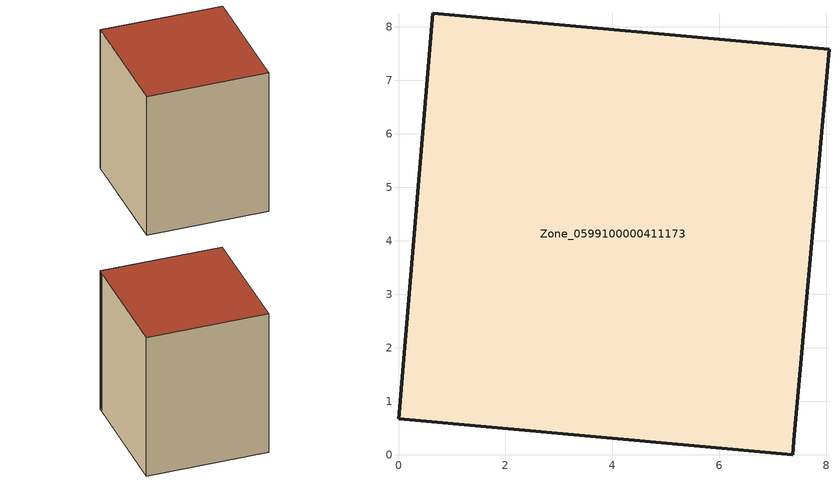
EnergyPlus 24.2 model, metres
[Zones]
Zone_0599100000411173
 floor ground (C_G): 7.39,0.26 7.38,0.12 7.37,0 0,0.67 0.64,8.25 8.05,7.58 z0
 wall outside (C_F): 7.38,0.12 7.39,0.26 8.05,7.58 0.64,8.25 0,0.67 7.37,0 7.38,0.12 z0:9.3
 roof outside (C_R): 7.39,0.26 8.05,7.58 0.64,8.25 0,0.67 7.37,0 7.38,0.12 z9.3
[BUILDING]
Pand.0599100000411173: North Axis=0; Terrain=City; Loads Convergence Tolerance Value=0.04; Temperature Convergence Tolerance Value=0.4; Solar Distribution=FullExterior; Maximum Number of Warmup Days=25; Minimum Number of Warmup Days=1
[Site:Location]
Rotterdam.The.Hague.AP_ZH_NLD Design_Conditions: Latitude=51.96; Longitude=4.45; Time Zone=1; Elevation=-4.5
[SITE:GROUNDTEMPERATURE:BUILDINGSURFACE]
18, 18, 18, 18, 18, 18, 18, 18, 18, 18, 18, 18
[MATERIAL] Thermal Absorptance=0.9; Solar Absorptance=0.7; Visible Absorptance=0.7
Name | Roughness | Thickness | Conductivity | Density | Specific Heat
G.TI.2006-2014 | MediumSmooth | 0.15 | 0.06 | 540 | 1210
F.TI.2006-2014 | Rough | 0.3 | 0.12 | 1920 | 840
R.TI.2006-2014 | MediumRough | 0.2 | 0.08 | 1500 | 1000
[CONSTRUCTION]
C_G: G.TI.2006-2014
C_F: F.TI.2006-2014
C_R: R.TI.2006-2014
[ZONE]
Zone_0599100000411173: Type=1; Multiplier=1; Ceiling Height=Autocalculate; Volume=Autocalculate; Floor Area=autocalculate; Part of Total Floor Area=Yes
[ZONEINFILTRATION:DESIGNFLOWRATE]
Infil_Zone_0599100000411173: Zone or ZoneList or Space or SpaceList=Zone_0599100000411173; Schedule=AlwaysOn; Design Flow Rate Calculation Method=Flow/Area; Flow Rate per Floor Area=0.0015; Constant Term Coefficient=1; Temperature Term Coefficient=0; Velocity Term Coefficient=0; Velocity Squared Term Coefficient=0
[HVACTEMPLATE:ZONE:IDEALLOADSAIRSYSTEM]
Zone_0599100000411173: Maximum Heating Supply Air Temperature=50; Minimum Cooling Supply Air Temperature=13; Maximum Heating Supply Air Humidity Ratio=0.0156; Minimum Cooling Supply Air Humidity Ratio=0.0077; Heating Limit=NoLimit; Cooling Limit=NoLimit; Dehumidification Control Type=ConstantSensibleHeatRatio; Cooling Sensible Heat Ratio=0.7; Dehumidification Setpoint=60; Humidification Control Type=None; Humidification Setpoint=30; Outdoor Air Method=None; Outdoor Air Flow Rate per Person=0.00944; Outdoor Air Flow Rate per Zone Floor Area=0; Outdoor Air Flow Rate per Zone=0; Demand Controlled Ventilation Type=None; Outdoor Air Economizer Type=NoEconomizer; Heat Recovery Type=None; Sensible Heat Recovery Effectiveness=0.7; Latent Heat Recovery Effectiveness=0.65
[ZONECONTROL:THERMOSTAT]
ThermostatControl_Zone_0599100000411173: Zone or ZoneList=Zone_0599100000411173; Control Type Schedule=DualSetpointControlType; Control 1=Thermostat_Zone_0599100000411173; Temperature Difference Between Cutout And Setpoint=0
[THERMOSTATSETPOINT:DUALSETPOINT]
Thermostat_Zone_0599100000411173: Heating Setpoint Temperature Schedule=HeatingSetpoint_Zone_0599100000411173; Cooling Setpoint Temperature Schedule=CoolingSetpoint_Zone_0599100000411173
[SCHEDULE:COMPACT]
HeatingSetpoint_Zone_0599100000411173: Through: 12/31, For: AllDays, Until: 24:00, 21
CoolingSetpoint_Zone_0599100000411173: Through: 12/31, For: AllDays, Until: 24:00, 24
DualSetpointControlType: Through: 12/31, For: AllDays, Until: 24:00, 4
AlwaysOn: Through: 12/31, For: AllDays, Until: 24:00, 1
